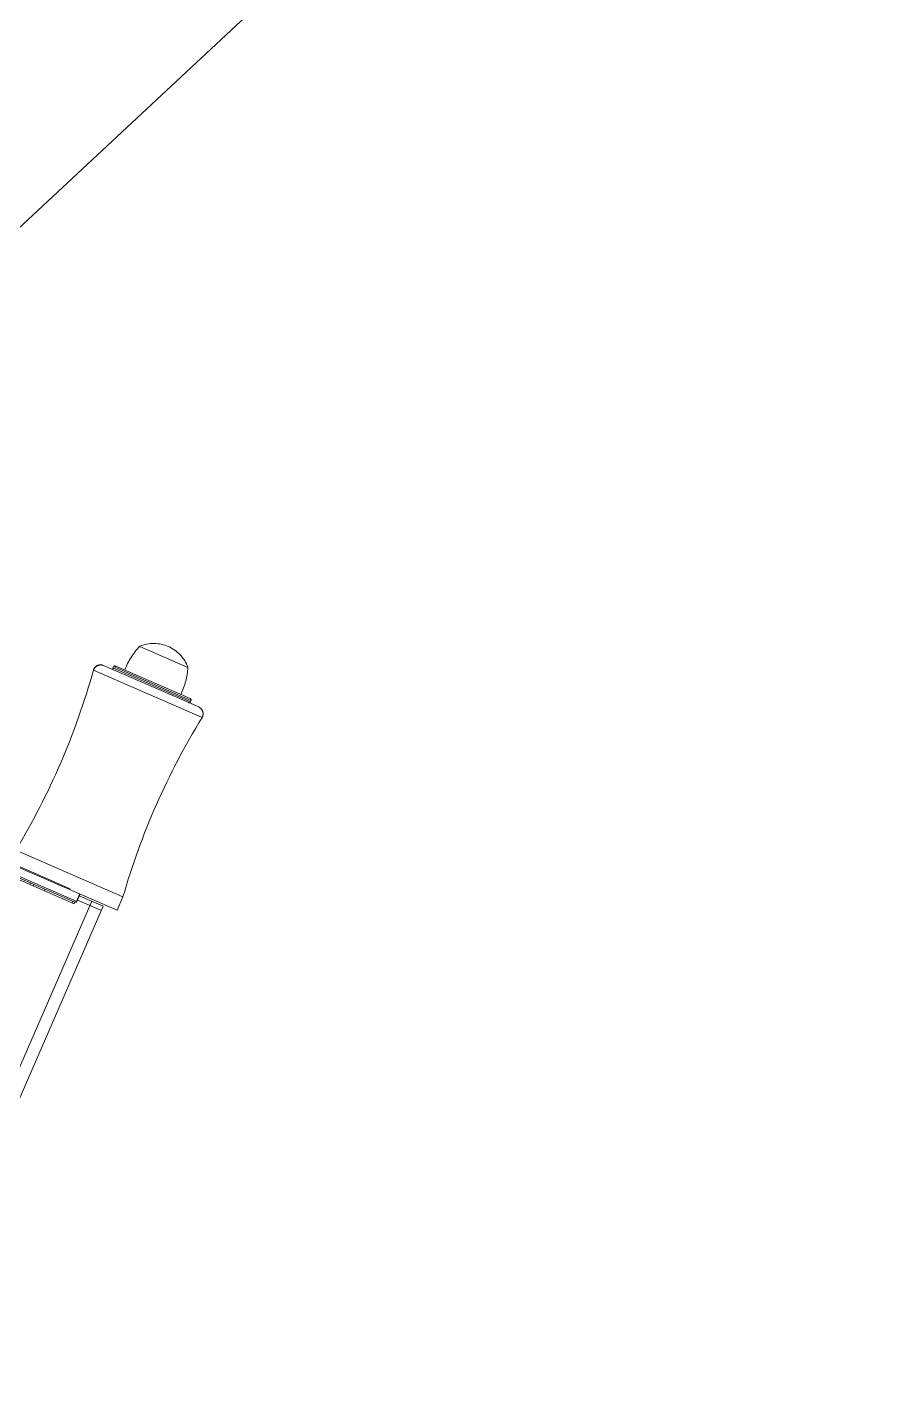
# Model space of a CAD drawing. Header units: millimetres. Extents: x -71377 to 516042, y -145869 to 441446.
# Drawn here: x 177697 to 178280, y 170889 to 171821 of the extents above; entities that cross this region are included whole.
import ezdxf

# ---------------------------------------------------------------- set-up
doc = ezdxf.new("R2010")
doc.units = ezdxf.units.MM
doc.header["$LTSCALE"] = 1000
doc.linetypes.add('IMPORT-DASHEDX2 _4_', pattern=[152.4, 101.6, -50.8])
for name, color, linetype, lineweight in [('05', 5, 'IMPORT-DASHEDX2 _4_', 5), ('06', 6, 'Continuous', 5), ('A-fnsh', 5, 'Continuous', 5), ('조경라인_dwg', 8, 'Continuous', 5)]:
    doc.layers.add(name, color=color, linetype=linetype, lineweight=lineweight)

# ---------------------------------------------------------------- blocks, each defined once
blk = doc.blocks.new('조경라인_dwg-6847807-지반층 배치도')
at = {"layer": '05'}
for p, q in [((177807.33, 171381.76), (177774.33, 171396.14)), ((177814.69, 171354.66), (177749.36, 171383.13)), ((177756.26, 171382.2), (177755.86, 171381.29)), ((177757.56, 171382.83), (177808.89, 171360.46)), ((177491.16, 171332.69), (177726.72, 171230.03)), ((177699.53, 171234.13), (177699.07, 171232.92)), ((177701.66, 171233.1), (177701.18, 171232)), ((177709.55, 171229.77), (177709.07, 171228.67)), ((177679.06, 171078.12), (177741.54, 171221.5)), ((177727.9, 171220.36), (177728.36, 171221.57)), ((177731.58, 171222.35), (177748.03, 171215.18))]:
    blk.add_line(p, q, dxfattribs=at)
at = {"layer": '05', "flags": 128}
blk.add_lwpolyline([(177809.41, 171359.14), (177756.24, 171382.32), (177755.84, 171381.4), (177809.01, 171358.23)], close=True, dxfattribs=at)
for points in [[(177742.57, 171379.78), (177816.96, 171347.46), (177742.55, 171379.89)], [(177487.8, 171324.99), (177729.39, 171219.7), (177729.88, 171220.8), (177488.28, 171326.09)], [(177488.68, 171327.01), (177731.2, 171221.32), (177733.26, 171226.2)], [(177490.76, 171331.78), (177758.78, 171215.29), (177762.76, 171224.58), (177689.42, 171256.54), (177685.71, 171248.01), (177689.44, 171256.42)], [(177670.39, 171081.79), (177686.82, 171074.74), (177749.31, 171218.11), (177732.87, 171225.17)], [(177730.93, 171221.43), (177733.01, 171226.2), (177733.07, 171226.38), (177733.08, 171226.6)], [(177733.33, 171226.49), (177733.33, 171226.27), (177733.26, 171226.2), (177733.32, 171226.39)]]:
    blk.add_lwpolyline(points, dxfattribs=at)
at = {"layer": '05'}
for centre, radius, start, end in [((177810.52, 171361.77), 50, 136.3884, 158.56877), ((177783.89, 171373.16), 25, 20.39673, 112.50571), ((177747.36, 171378.55), 5, 66.45121, 164.41885), ((177747.38, 171378.44), 5, 66.45121, 164.41885), ((177757.17, 171381.8), 1, 66.45121, 156.45121), ((177757.41, 171384.91), 50, 334.33365, 356.51402), ((177260.92, 171514.19), 500, 328.98162, 344.41885), ((177756.78, 171380.89), 1, 156.45121, 246.45121), ((177808.11, 171358.51), 1, 246.45121, 336.45121), ((177808.49, 171359.54), 1, 336.45121, 66.45121), ((177808.51, 171359.43), 1, 336.45121, 66.45121), ((177812.71, 171349.96), 5, 328.48357, 66.45121), ((178243.22, 171085.98), 500, 148.48357, 163.9208), ((177730.26, 171221.83), 1, 246.45121, 336.45121)]:
    blk.add_arc(centre, radius, start, end, dxfattribs=at)
at = {"layer": '06'}
blk.add_arc((172981.49, 174827.57), 6800, 313.956972, 64.158974, dxfattribs=at)

msp = doc.modelspace()

# ---------------------------------------------------------------- linework, layer by layer
at = {"layer": 'A-fnsh'}
msp.add_line((164247.06, 159145.81), (197362.75, 190026.69), dxfattribs=at)

# ---------------------------------------------------------------- block references
at = {"layer": '조경라인_dwg', "rotation": 8.537736462515947e-07}
msp.add_blockref('조경라인_dwg-6847807-지반층 배치도', (0, 0), dxfattribs=at)

doc.saveas('drawing.dxf')
